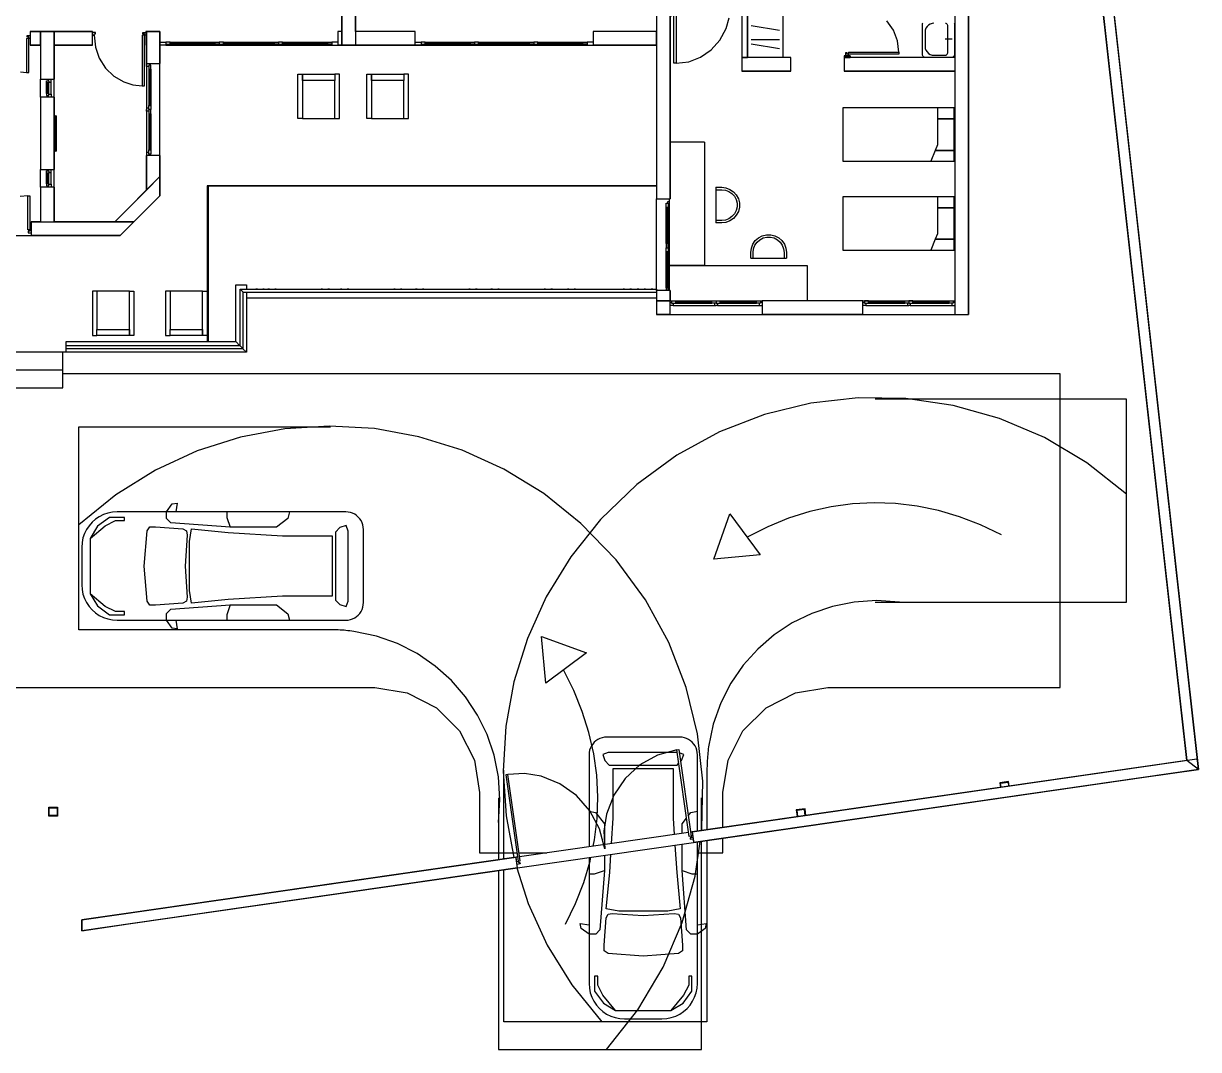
# Model space of a CAD drawing. Header units: metres. Extents: x -21 to 597, y -641 to 166.
# Drawn here: x 200.9 to 597.4, y -640.6 to -294.4 of the extents above; entities that cross this region are included whole.
import ezdxf

# ---------------------------------------------------------------- set-up
doc = ezdxf.new("R2010")
doc.units = ezdxf.units.M

msp = doc.modelspace()

# ---------------------------------------------------------------- linework, layer by layer
for p, q in [((539.94, -31.65), (597.38, -546.09)), ((593.42, -543.02), (536.69, -35.01)), ((519.73, -392.61), (519.73, -96.14)), ((308.33, -301.68), (308.33, -215.04)), ((312.93, -215.04), (312.93, -301.68)), ((443.23, -247.91), (443.23, -305.81)), ((445.23, -247.91), (445.23, -305.81)), ((414.5, -255.44), (414.5, -353.52)), ((419.1, -255.44), (419.1, -353.52)), ((445.23, -265.81), (445.23, -305.81)), ((457.23, -305.81), (457.23, -265.81)), ((420.38, -307.77), (420.38, -288.77)), ((421.07, -288.77), (421.07, -307.77)), ((515.13, -285.98), (515.13, -392.61)), ((519.73, -285.98), (519.73, -392.61)), ((437.98, -296.04), (439.02, -292.48)), ((203.12, -297.08), (206.58, -297.08)), ((203.12, -297.08), (203.12, -301.68)), ((206.58, -297.08), (206.58, -313.19)), ((206.58, -297.08), (211.18, -297.08)), ((206.58, -297.08), (206.58, -301.68)), ((211.18, -297.08), (211.18, -313.19)), ((211.18, -297.08), (224.17, -297.08)), ((211.18, -301.68), (211.18, -297.08)), ((224.17, -301.68), (224.17, -297.08)), ((225.17, -297.36), (224.17, -297.36)), ((225.17, -297.86), (225.17, -297.36)), ((241.17, -297.36), (242.17, -297.36)), ((241.17, -297.86), (241.17, -297.36)), ((242.17, -297.08), (242.33, -297.08)), ((242.17, -297.08), (242.17, -301.68)), ((242.33, -297.08), (242.33, -301.68)), ((242.33, -297.08), (246.93, -297.08)), ((242.33, -307.91), (242.33, -297.08)), ((246.93, -297.08), (246.93, -307.91)), ((306.93, -297.08), (306.93, -301.68)), ((308.33, -297.08), (306.93, -297.08)), ((308.33, -297.08), (308.33, -301.68)), ((333.07, -297.08), (312.93, -297.08)), ((312.93, -297.08), (312.93, -301.68)), ((333.07, -301.68), (333.07, -297.08)), ((393.07, -297.08), (393.07, -301.68)), ((414.5, -297.08), (393.07, -297.08)), ((414.5, -297.08), (414.5, -301.68)), ((435.88, -299.94), (437.98, -296.04)), ((446.43, -295.01), (456.03, -296.61)), ((494.41, -296.67), (492.19, -293.48)), ((495.79, -300.26), (494.41, -296.67)), ((504.16, -294.48), (504.13, -294.7)), ((504.13, -294.7), (504.13, -304.7)), ((504.23, -294.27), (504.16, -294.48)), ((505.2, -296.63), (505.12, -297.3)), ((505.12, -297.3), (505.12, -302.1)), ((505.42, -296), (505.2, -296.63)), ((505.78, -295.43), (505.42, -296)), ((506.25, -294.96), (505.78, -295.43)), ((506.82, -294.6), (506.25, -294.96)), ((507.46, -294.38), (506.82, -294.6)), ((508.12, -294.3), (507.46, -294.38)), ((512.26, -294.4), (512.05, -294.33)), ((512.45, -294.52), (512.26, -294.4)), ((512.61, -294.68), (512.45, -294.52)), ((512.72, -294.87), (512.61, -294.68)), ((512.8, -295.08), (512.72, -294.87)), ((512.82, -295.3), (512.8, -295.08)), ((512.82, -304.1), (512.82, -295.3)), ((515.11, -294.48), (515.03, -294.27)), ((515.13, -294.7), (515.11, -294.48)), ((515.13, -304.7), (515.13, -294.7)), ((201.92, -299.4), (201.92, -310.9)), ((202.62, -299.4), (201.92, -299.4)), ((202.12, -298.4), (203.12, -298.4)), ((202.12, -298.9), (202.12, -298.4)), ((202.62, -298.9), (202.12, -298.9)), ((202.62, -299.4), (202.62, -298.9)), ((202.62, -310.9), (202.62, -299.4)), ((203.12, -299.4), (202.62, -299.4)), ((224.17, -298.36), (224.67, -298.36)), ((224.67, -297.86), (225.17, -297.86)), ((224.67, -298.36), (224.67, -297.86)), ((224.67, -298.36), (225.12, -302.33)), ((240.97, -298.36), (240.97, -315.36)), ((241.67, -298.36), (240.97, -298.36)), ((241.67, -297.86), (241.17, -297.86)), ((241.67, -298.36), (241.67, -297.86)), ((241.67, -315.36), (241.67, -298.36)), ((242.17, -298.36), (241.67, -298.36)), ((246.93, -300.68), (248.93, -300.68)), ((248.93, -300.68), (248.93, -301.38)), ((250.33, -300.68), (248.93, -300.68)), ((248.93, -300.68), (248.93, -301.68)), ((250.33, -301.38), (250.33, -300.68)), ((250.33, -300.68), (265.53, -300.68)), ((250.33, -301.03), (265.53, -301.03)), ((265.53, -300.68), (266.93, -300.68)), ((265.53, -301.38), (265.53, -300.68)), ((266.93, -300.68), (266.93, -301.38)), ((268.33, -300.68), (266.93, -300.68)), ((266.93, -300.68), (266.93, -301.38)), ((266.93, -300.68), (266.93, -301.68)), ((266.93, -300.68), (266.93, -301.68)), ((268.33, -301.38), (268.33, -300.68)), ((268.33, -300.68), (285.53, -300.68)), ((268.33, -301.03), (285.53, -301.03)), ((285.53, -300.68), (286.93, -300.68)), ((285.53, -301.38), (285.53, -300.68)), ((286.93, -300.68), (286.93, -301.38)), ((288.33, -300.68), (286.93, -300.68)), ((286.93, -300.68), (286.93, -301.38)), ((286.93, -300.68), (286.93, -301.68)), ((286.93, -300.68), (286.93, -301.68)), ((288.33, -301.38), (288.33, -300.68)), ((288.33, -300.68), (303.53, -300.68)), ((288.33, -301.03), (303.53, -301.03)), ((303.53, -300.68), (304.93, -300.68)), ((303.53, -301.38), (303.53, -300.68)), ((304.93, -300.68), (304.93, -301.38)), ((304.93, -300.68), (304.93, -301.68)), ((306.93, -300.68), (304.93, -300.68)), ((333.07, -300.68), (335.07, -300.68)), ((335.07, -300.68), (335.07, -301.38)), ((336.47, -300.68), (335.07, -300.68)), ((335.07, -300.68), (335.07, -301.68)), ((336.47, -301.38), (336.47, -300.68)), ((336.47, -300.68), (351.67, -300.68)), ((336.47, -301.03), (351.67, -301.03)), ((351.67, -300.68), (353.07, -300.68)), ((351.67, -301.38), (351.67, -300.68)), ((353.07, -300.68), (353.07, -301.38)), ((354.47, -300.68), (353.07, -300.68)), ((353.07, -300.68), (353.07, -301.38)), ((353.07, -300.68), (353.07, -301.68)), ((353.07, -300.68), (353.07, -301.68)), ((354.47, -301.38), (354.47, -300.68)), ((354.47, -300.68), (371.67, -300.68)), ((354.47, -301.03), (371.67, -301.03)), ((371.67, -300.68), (373.07, -300.68)), ((371.67, -301.38), (371.67, -300.68)), ((373.07, -300.68), (373.07, -301.38)), ((374.47, -300.68), (373.07, -300.68)), ((373.07, -300.68), (373.07, -301.38)), ((373.07, -300.68), (373.07, -301.68)), ((373.07, -300.68), (373.07, -301.68)), ((374.47, -301.38), (374.47, -300.68)), ((374.47, -300.68), (389.67, -300.68)), ((374.47, -301.03), (389.67, -301.03)), ((389.67, -300.68), (391.07, -300.68)), ((389.67, -301.38), (389.67, -300.68)), ((391.07, -300.68), (391.07, -301.38)), ((391.07, -300.68), (391.07, -301.68)), ((393.07, -300.68), (391.07, -300.68)), ((432.96, -303.22), (435.88, -299.94)), ((446.43, -299.81), (456.03, -299.81)), ((446.43, -301.25), (456.03, -302.85)), ((496.26, -304.07), (495.79, -300.26)), ((514.31, -299.7), (511.91, -299.7)), ((206.58, -301.68), (203.12, -301.68)), ((224.17, -301.68), (211.18, -301.68)), ((225.12, -302.33), (226.44, -306.08)), ((242.33, -301.68), (242.17, -301.68)), ((248.93, -301.68), (246.93, -301.68)), ((248.93, -301.38), (250.33, -301.38)), ((248.93, -301.68), (266.93, -301.68)), ((250.33, -301.38), (265.53, -301.38)), ((266.93, -301.38), (265.53, -301.38)), ((266.93, -301.38), (268.33, -301.38)), ((266.93, -301.68), (286.93, -301.68)), ((268.33, -301.38), (285.53, -301.38)), ((286.93, -301.38), (285.53, -301.38)), ((286.93, -301.38), (288.33, -301.38)), ((286.93, -301.68), (304.93, -301.68)), ((288.33, -301.38), (303.53, -301.38)), ((304.93, -301.38), (303.53, -301.38)), ((304.93, -301.68), (306.93, -301.68)), ((308.33, -301.68), (306.93, -301.68)), ((312.93, -301.68), (308.33, -301.68)), ((312.93, -301.68), (414.5, -301.68)), ((312.93, -301.68), (393.07, -301.68)), ((333.07, -301.68), (312.93, -301.68)), ((335.07, -301.68), (333.07, -301.68)), ((335.07, -301.38), (336.47, -301.38)), ((335.07, -301.68), (353.07, -301.68)), ((336.47, -301.38), (351.67, -301.38)), ((353.07, -301.38), (351.67, -301.38)), ((353.07, -301.38), (354.47, -301.38)), ((353.07, -301.68), (373.07, -301.68)), ((354.47, -301.38), (371.67, -301.38)), ((373.07, -301.38), (371.67, -301.38)), ((373.07, -301.38), (374.47, -301.38)), ((373.07, -301.68), (391.07, -301.68)), ((374.47, -301.38), (389.67, -301.38)), ((391.07, -301.38), (389.67, -301.38)), ((391.07, -301.68), (393.07, -301.68)), ((414.5, -301.68), (393.07, -301.68)), ((414.5, -301.68), (414.5, -349.11)), ((429.38, -305.7), (432.96, -303.22)), ((477.83, -305.27), (477.83, -305.81)), ((477.83, -305.27), (479.83, -305.27)), ((478.26, -304.27), (478.26, -305.27)), ((478.76, -304.27), (478.26, -304.27)), ((478.76, -304.77), (478.76, -304.27)), ((479.26, -304.77), (478.76, -304.77)), ((479.26, -304.07), (496.26, -304.07)), ((479.26, -304.77), (479.26, -304.07)), ((496.26, -304.77), (479.26, -304.77)), ((479.26, -305.27), (479.26, -304.77)), ((479.83, -305.27), (479.83, -305.81)), ((496.26, -304.07), (496.26, -304.77)), ((504.13, -304.7), (504.16, -304.92)), ((504.16, -304.92), (504.23, -305.13)), ((504.23, -305.13), (504.35, -305.32)), ((505.12, -302.1), (505.2, -302.77)), ((505.2, -302.77), (505.42, -303.4)), ((505.42, -303.4), (505.78, -303.97)), ((505.78, -303.97), (506.25, -304.45)), ((506.25, -304.45), (506.82, -304.8)), ((506.82, -304.8), (507.46, -305.03)), ((507.46, -305.03), (508.12, -305.1)), ((508.12, -305.1), (511.82, -305.1)), ((511.82, -305.1), (512.05, -305.08)), ((512.05, -305.08), (512.26, -305)), ((512.26, -305), (512.45, -304.88)), ((512.45, -304.88), (512.61, -304.73)), ((512.61, -304.73), (512.72, -304.54)), ((512.72, -304.54), (512.8, -304.32)), ((512.8, -304.32), (512.82, -304.1)), ((514.91, -305.32), (515.03, -305.13)), ((515.03, -305.13), (515.11, -304.92)), ((515.11, -304.92), (515.13, -304.7)), ((226.44, -306.08), (228.57, -309.4)), ((242.33, -308.91), (242.33, -307.91)), ((242.33, -307.91), (246.93, -307.91)), ((242.33, -307.91), (242.33, -338.91)), ((243.13, -308.91), (242.33, -308.91)), ((242.33, -308.91), (242.33, -322.91)), ((243.83, -308.41), (243.13, -308.41)), ((243.13, -308.41), (243.13, -309.81)), ((243.13, -308.41), (243.13, -308.91)), ((243.33, -308.41), (243.13, -308.41)), ((243.33, -307.91), (243.33, -308.41)), ((243.83, -309.81), (243.83, -308.41)), ((246.93, -338.91), (246.93, -307.91)), ((421.07, -307.77), (420.38, -307.77)), ((421.07, -307.77), (425.35, -307.25)), ((425.35, -307.25), (429.38, -305.7)), ((443.23, -305.81), (445.23, -305.81)), ((459.83, -305.81), (443.23, -305.81)), ((443.23, -305.81), (443.23, -310.41)), ((459.83, -310.41), (459.83, -305.81)), ((477.83, -305.81), (477.83, -310.41)), ((515.13, -305.81), (477.83, -305.81)), ((477.83, -305.81), (479.83, -305.81)), ((504.35, -305.32), (504.51, -305.48)), ((504.51, -305.48), (504.7, -305.6)), ((504.7, -305.6), (504.91, -305.68)), ((504.91, -305.68), (505.13, -305.7)), ((505.13, -305.7), (514.13, -305.7)), ((514.13, -305.7), (514.36, -305.68)), ((514.36, -305.68), (514.57, -305.6)), ((514.57, -305.6), (514.76, -305.48)), ((514.76, -305.48), (514.91, -305.32)), ((515.13, -305.81), (515.13, -310.41)), ((199.84, -310.69), (201.92, -310.9)), ((201.92, -310.9), (202.62, -310.9)), ((206.58, -319.19), (206.58, -313.19)), ((206.58, -313.19), (211.18, -313.19)), ((209.18, -313.19), (209.18, -313.69)), ((210.18, -314.19), (210.18, -313.19)), ((211.18, -319.19), (211.18, -313.19)), ((228.57, -309.4), (231.38, -312.11)), ((231.38, -312.11), (234.73, -314.07)), ((243.13, -309.81), (243.83, -309.81)), ((243.13, -309.81), (243.13, -322.01)), ((243.48, -309.81), (243.48, -322.01)), ((243.83, -309.81), (243.83, -322.01)), ((293.49, -311.48), (294.99, -311.48)), ((293.49, -326.48), (293.49, -311.48)), ((294.99, -311.48), (305.99, -311.48)), ((294.99, -313.58), (294.99, -311.48)), ((294.99, -311.48), (294.99, -326.48)), ((305.99, -311.48), (305.99, -313.58)), ((307.49, -311.48), (305.99, -311.48)), ((307.49, -326.48), (307.49, -311.48)), ((316.77, -311.48), (318.27, -311.48)), ((316.77, -326.48), (316.77, -311.48)), ((318.27, -311.48), (329.27, -311.48)), ((318.27, -313.58), (318.27, -311.48)), ((318.27, -311.48), (318.27, -326.48)), ((329.27, -311.48), (329.27, -313.58)), ((330.77, -311.48), (329.27, -311.48)), ((330.77, -326.48), (330.77, -311.48)), ((459.83, -310.41), (443.23, -310.41)), ((515.13, -310.41), (477.83, -310.41)), ((208.68, -313.69), (209.38, -313.69)), ((208.68, -314.39), (208.68, -313.69)), ((209.38, -314.39), (208.68, -314.39)), ((208.68, -317.99), (208.68, -314.39)), ((209.03, -317.99), (209.03, -314.39)), ((209.18, -313.69), (209.38, -313.69)), ((209.38, -313.69), (209.38, -314.39)), ((209.38, -313.69), (209.38, -314.19)), ((209.38, -314.19), (210.18, -314.19)), ((209.38, -317.99), (209.38, -314.39)), ((210.18, -318.19), (210.18, -314.19)), ((234.73, -314.07), (237.79, -315.03)), ((237.79, -315.03), (240.97, -315.36)), ((240.97, -315.36), (241.67, -315.36)), ((305.99, -313.58), (294.99, -313.58)), ((305.99, -326.48), (305.99, -313.58)), ((329.27, -313.58), (318.27, -313.58)), ((329.27, -326.48), (329.27, -313.58)), ((211.18, -319.19), (206.58, -319.19)), ((206.58, -319.19), (206.58, -343.63)), ((208.68, -317.99), (208.68, -318.69)), ((209.38, -317.99), (208.68, -317.99)), ((208.68, -318.69), (209.38, -318.69)), ((209.18, -318.69), (209.38, -318.69)), ((209.18, -319.19), (209.18, -318.69)), ((209.38, -318.69), (209.38, -317.99)), ((209.38, -318.19), (210.18, -318.19)), ((209.38, -318.69), (209.38, -318.19)), ((210.18, -318.19), (210.18, -319.19)), ((211.18, -319.19), (211.18, -343.63)), ((242.33, -322.91), (242.33, -323.41)), ((243.13, -322.91), (242.33, -322.91)), ((242.33, -323.91), (242.33, -323.41)), ((243.13, -323.91), (242.33, -323.91)), ((242.33, -323.91), (242.33, -337.91)), ((243.13, -322.01), (243.83, -322.01)), ((243.13, -323.41), (243.13, -322.01)), ((243.13, -323.41), (243.13, -322.91)), ((243.83, -323.41), (243.13, -323.41)), ((243.13, -323.41), (243.13, -324.81)), ((243.83, -323.41), (243.13, -323.41)), ((243.13, -323.41), (243.13, -323.91)), ((243.33, -323.41), (243.13, -323.41)), ((243.33, -323.41), (243.13, -323.41)), ((243.13, -324.81), (243.83, -324.81)), ((243.13, -324.81), (243.13, -337.01)), ((243.48, -324.81), (243.48, -337.01)), ((243.83, -322.01), (243.83, -323.41)), ((243.83, -324.81), (243.83, -323.41)), ((243.83, -324.81), (243.83, -337.01)), ((477.38, -322.85), (477.38, -340.85)), ((514.98, -322.85), (477.38, -322.85)), ((509.34, -322.85), (509.34, -326.53)), ((514.98, -340.85), (514.98, -322.85)), ((211.34, -328.08), (211.64, -325.5)), ((211.34, -328.08), (211.64, -325.5)), ((211.34, -334.93), (211.34, -328.08)), ((211.34, -328.08), (211.34, -328.08)), ((211.34, -334.93), (211.34, -328.08)), ((211.64, -337.5), (211.64, -325.5)), ((211.64, -325.5), (211.64, -325.5)), ((211.64, -325.5), (211.94, -325.5)), ((211.64, -325.5), (211.94, -325.5)), ((211.94, -337.5), (211.94, -325.5)), ((211.94, -325.5), (211.94, -337.5)), ((211.94, -325.5), (211.94, -325.5)), ((294.99, -326.48), (293.49, -326.48)), ((294.99, -326.48), (305.99, -326.48)), ((305.99, -326.48), (307.49, -326.48)), ((318.27, -326.48), (316.77, -326.48)), ((318.27, -326.48), (329.27, -326.48)), ((329.27, -326.48), (330.77, -326.48)), ((509.34, -326.53), (509.34, -335.33)), ((514.98, -326.53), (509.34, -326.53)), ((509.34, -326.53), (514.98, -326.53)), ((211.64, -337.5), (211.34, -334.93)), ((211.34, -334.93), (211.64, -337.5)), ((211.34, -334.93), (211.34, -334.93)), ((243.13, -337.01), (243.83, -337.01)), ((243.13, -338.41), (243.13, -337.01)), ((243.83, -337.01), (243.83, -338.41)), ((430.73, -334.41), (419.1, -334.41)), ((430.73, -334.41), (430.73, -376.01)), ((509.34, -335.33), (508.57, -337.17)), ((211.94, -337.5), (211.64, -337.5)), ((211.64, -337.5), (211.64, -337.5)), ((211.94, -337.5), (211.64, -337.5)), ((211.94, -337.5), (211.94, -337.5)), ((242.33, -337.91), (242.33, -338.91)), ((243.13, -337.91), (242.33, -337.91)), ((246.93, -338.91), (242.33, -338.91)), ((242.33, -350.57), (242.33, -338.91)), ((243.13, -338.41), (243.13, -337.91)), ((243.83, -338.41), (243.13, -338.41)), ((243.33, -338.41), (243.13, -338.41)), ((243.33, -338.91), (243.33, -338.41)), ((246.93, -338.91), (246.93, -345.97)), ((477.38, -340.85), (514.98, -340.85)), ((508.57, -337.17), (507.05, -340.85)), ((514.98, -337.17), (508.57, -337.17)), ((508.57, -337.17), (514.98, -337.17)), ((206.58, -343.63), (211.18, -343.63)), ((206.58, -349.63), (206.58, -343.63)), ((208.68, -344.13), (209.38, -344.13)), ((208.68, -344.83), (208.68, -344.13)), ((209.38, -344.83), (208.68, -344.83)), ((208.68, -348.43), (208.68, -344.83)), ((209.03, -348.43), (209.03, -344.83)), ((209.18, -343.63), (209.18, -344.13)), ((209.18, -344.13), (209.38, -344.13)), ((209.38, -344.13), (209.38, -344.83)), ((209.38, -344.13), (209.38, -344.63)), ((209.38, -344.63), (210.18, -344.63)), ((209.38, -348.43), (209.38, -344.83)), ((210.18, -344.63), (210.18, -343.63)), ((210.18, -348.63), (210.18, -344.63)), ((211.18, -349.63), (211.18, -343.63)), ((208.68, -348.43), (208.68, -349.13)), ((209.38, -348.43), (208.68, -348.43)), ((209.38, -349.13), (209.38, -348.43)), ((209.38, -348.63), (210.18, -348.63)), ((209.38, -349.13), (209.38, -348.63)), ((210.18, -348.63), (210.18, -349.63)), ((231.65, -361.26), (246.93, -345.97)), ((246.93, -345.97), (242.33, -350.57)), ((246.93, -352.47), (246.93, -345.97)), ((246.93, -345.97), (246.93, -345.97)), ((246.93, -345.97), (246.93, -352.47)), ((202.29, -352.47), (199.77, -352.79)), ((202.29, -352.47), (202.99, -352.47)), ((202.29, -363.97), (202.29, -352.47)), ((202.99, -352.47), (202.99, -363.97)), ((211.18, -349.63), (206.58, -349.63)), ((206.58, -349.63), (206.58, -361.26)), ((208.68, -349.13), (209.38, -349.13)), ((209.18, -349.13), (209.38, -349.13)), ((209.18, -349.63), (209.18, -349.13)), ((211.18, -349.63), (211.18, -361.26)), ((233.55, -365.86), (246.93, -352.47)), ((246.93, -352.47), (238.15, -361.26)), ((246.93, -352.47), (246.93, -352.47)), ((262.8, -349.11), (262.8, -401.68)), ((414.5, -349.11), (262.8, -349.11)), ((263.32, -401.68), (263.32, -349.11)), ((263.32, -349.11), (414.5, -349.11)), ((434.49, -349.65), (436.49, -349.65)), ((434.49, -349.65), (434.49, -361.65)), ((434.49, -350.45), (436.49, -350.45)), ((436.49, -349.65), (437.92, -349.82)), ((436.49, -350.45), (437.73, -350.6)), ((437.73, -350.6), (438.9, -351.04)), ((437.92, -349.82), (439.27, -350.33)), ((438.9, -351.04), (439.93, -351.76)), ((439.27, -350.33), (440.46, -351.16)), ((439.93, -351.76), (440.76, -352.69)), ((440.46, -351.16), (441.42, -352.24)), ((440.76, -352.69), (441.35, -353.8)), ((441.42, -352.24), (442.1, -353.52)), ((477.38, -352.85), (477.38, -370.85)), ((514.98, -352.85), (477.38, -352.85)), ((509.34, -352.85), (509.34, -356.53)), ((514.98, -370.85), (514.98, -352.85)), ((414.5, -353.52), (419.1, -353.52)), ((414.5, -384.52), (414.5, -353.52)), ((417.7, -355.02), (418.4, -355.02)), ((417.7, -356.42), (417.7, -355.02)), ((418.4, -356.42), (417.7, -356.42)), ((417.7, -368.62), (417.7, -356.42)), ((418.05, -368.62), (418.05, -356.42)), ((418.73, -354.52), (418.2, -354.52)), ((418.2, -354.52), (418.2, -355.02)), ((418.2, -355.02), (418.4, -355.02)), ((418.4, -355.02), (418.4, -356.42)), ((418.4, -355.02), (418.4, -355.52)), ((418.4, -355.52), (418.73, -355.52)), ((418.4, -368.62), (418.4, -356.42)), ((418.73, -353.52), (418.73, -376.01)), ((441.35, -353.8), (441.65, -355.02)), ((441.65, -356.27), (441.35, -357.49)), ((441.65, -355.02), (441.65, -356.27)), ((442.1, -353.52), (442.44, -354.93)), ((442.44, -356.37), (442.1, -357.78)), ((442.44, -354.93), (442.44, -356.37)), ((509.34, -356.53), (509.34, -365.33)), ((514.98, -356.53), (509.34, -356.53)), ((509.34, -356.53), (514.98, -356.53)), ((437.73, -360.7), (436.49, -360.85)), ((438.9, -360.25), (437.73, -360.7)), ((439.93, -359.54), (438.9, -360.25)), ((440.46, -360.14), (439.27, -360.96)), ((440.76, -358.6), (439.93, -359.54)), ((441.42, -359.06), (440.46, -360.14)), ((441.35, -357.49), (440.76, -358.6)), ((442.1, -357.78), (441.42, -359.06)), ((202.99, -363.97), (202.29, -363.97)), ((202.49, -364.47), (202.49, -364.97)), ((202.99, -364.47), (202.49, -364.47)), ((202.99, -363.97), (202.99, -364.47)), ((203.49, -363.97), (202.99, -363.97)), ((203.49, -361.26), (238.15, -361.26)), ((203.49, -361.26), (203.49, -365.86)), ((206.58, -361.26), (211.18, -361.26)), ((238.15, -361.26), (231.65, -361.26)), ((238.15, -361.26), (233.55, -365.86)), ((436.49, -360.85), (434.49, -360.85)), ((436.49, -361.65), (434.49, -361.65)), ((437.92, -361.47), (436.49, -361.65)), ((439.27, -360.96), (437.92, -361.47)), ((179.49, -365.86), (203.49, -365.86)), ((179.49, -365.86), (203.49, -365.86)), ((202.49, -364.97), (203.49, -364.97)), ((233.55, -365.86), (203.49, -365.86)), ((417.7, -368.62), (417.7, -370.02)), ((418.4, -368.62), (417.7, -368.62)), ((418.4, -370.02), (418.4, -368.62)), ((447.01, -368.81), (447.83, -367.62)), ((447.71, -369.19), (448.43, -368.15)), ((447.83, -367.62), (448.91, -366.67)), ((448.43, -368.15), (449.37, -367.32)), ((448.91, -366.67), (450.19, -365.99)), ((449.37, -367.32), (450.48, -366.74)), ((450.19, -365.99), (451.6, -365.65)), ((450.48, -366.74), (451.69, -366.44)), ((451.6, -365.65), (453.04, -365.65)), ((451.69, -366.44), (452.95, -366.44)), ((452.95, -366.44), (454.16, -366.74)), ((453.04, -365.65), (454.45, -365.99)), ((454.16, -366.74), (455.27, -367.32)), ((454.45, -365.99), (455.73, -366.67)), ((455.27, -367.32), (456.21, -368.15)), ((455.73, -366.67), (456.81, -367.62)), ((456.21, -368.15), (456.92, -369.19)), ((456.81, -367.62), (457.63, -368.81)), ((508.57, -367.17), (507.05, -370.85)), ((509.34, -365.33), (508.57, -367.17)), ((514.98, -367.17), (508.57, -367.17)), ((508.57, -367.17), (514.98, -367.17)), ((417.7, -370.02), (418.4, -370.02)), ((417.7, -370.02), (418.4, -370.02)), ((417.7, -371.42), (417.7, -370.02)), ((418.4, -371.42), (417.7, -371.42)), ((417.7, -383.62), (417.7, -371.42)), ((418.05, -383.62), (418.05, -371.42)), ((418.2, -370.02), (418.4, -370.02)), ((418.2, -370.02), (418.4, -370.02)), ((418.4, -369.52), (418.73, -369.52)), ((418.4, -370.02), (418.4, -369.52)), ((418.4, -370.02), (418.4, -371.42)), ((418.4, -370.02), (418.4, -370.52)), ((418.4, -370.52), (418.73, -370.52)), ((418.4, -383.62), (418.4, -371.42)), ((446.32, -371.6), (446.49, -370.17)), ((446.32, -373.6), (446.32, -371.6)), ((446.49, -370.17), (447.01, -368.81)), ((447.12, -371.6), (447.27, -370.36)), ((447.12, -373.6), (447.12, -371.6)), ((447.27, -370.36), (447.71, -369.19)), ((456.92, -369.19), (457.37, -370.36)), ((457.37, -370.36), (457.52, -371.6)), ((457.52, -371.6), (457.52, -373.6)), ((457.63, -368.81), (458.14, -370.17)), ((458.14, -370.17), (458.32, -371.6)), ((458.32, -371.6), (458.32, -373.6)), ((477.38, -370.85), (514.98, -370.85)), ((418.73, -376.01), (418.73, -384.52)), ((418.73, -376.01), (465.38, -376.01)), ((430.73, -376.01), (418.73, -376.01)), ((419.1, -376.01), (419.1, -376.01)), ((419.2, -376.01), (419.2, -376.01)), ((446.32, -373.6), (458.32, -373.6)), ((465.38, -376.01), (465.38, -388.01)), ((272.48, -401.68), (272.48, -382.54)), ((272.48, -382.54), (276.08, -382.54)), ((273.95, -384.01), (414.48, -384.01)), ((274.95, -385.01), (273.95, -384.01)), ((273.95, -403.12), (273.95, -384.01)), ((273.95, -384.01), (274.95, -385.01)), ((274.05, -384.11), (274.05, -384.11)), ((276.08, -382.54), (276.08, -384.01)), ((279.3, -384), (279.3, -384.01)), ((279.8, -384), (279.3, -384)), ((279.8, -384.01), (279.8, -384)), ((281.6, -384), (281.6, -384.01)), ((282.1, -384), (281.6, -384)), ((282.1, -384.01), (282.1, -384)), ((283.36, -384), (283.36, -384.01)), ((283.86, -384), (283.36, -384)), ((283.86, -384.01), (283.86, -384)), ((285.66, -384), (285.66, -384.01)), ((286.16, -384), (285.66, -384)), ((286.16, -384.01), (286.16, -384)), ((301.31, -384), (301.31, -384.01)), ((301.81, -384), (301.31, -384)), ((301.81, -384.01), (301.81, -384)), ((303.61, -384), (303.61, -384.01)), ((304.11, -384), (303.61, -384)), ((304.11, -384.01), (304.11, -384)), ((307.83, -384), (307.83, -384.01)), ((308.33, -384), (307.83, -384)), ((308.33, -384.01), (308.33, -384)), ((310.13, -384), (310.13, -384.01)), ((310.63, -384), (310.13, -384)), ((310.63, -384.01), (310.63, -384)), ((325.79, -384), (325.79, -384.01)), ((326.29, -384), (325.79, -384)), ((326.29, -384.01), (326.29, -384)), ((328.08, -384), (328.08, -384.01)), ((328.58, -384), (328.08, -384)), ((328.58, -384.01), (328.58, -384)), ((333.19, -384), (333.19, -384.01)), ((333.69, -384), (333.19, -384)), ((333.69, -384.01), (333.69, -384)), ((335.49, -384), (335.49, -384.01)), ((335.99, -384), (335.49, -384)), ((335.99, -384.01), (335.99, -384)), ((351.14, -384), (351.14, -384.01)), ((351.64, -384), (351.14, -384)), ((351.64, -384.01), (351.64, -384)), ((353.44, -384), (353.44, -384.01)), ((353.94, -384), (353.44, -384)), ((353.94, -384.01), (353.94, -384)), ((358.63, -384), (358.63, -384.01)), ((359.13, -384), (358.63, -384)), ((359.13, -384.01), (359.13, -384)), ((360.92, -384), (360.92, -384.01)), ((361.42, -384), (360.92, -384)), ((361.42, -384.01), (361.42, -384)), ((376.58, -384), (376.58, -384.01)), ((377.08, -384), (376.58, -384)), ((377.08, -384.01), (377.08, -384)), ((378.87, -384), (378.87, -384.01)), ((379.37, -384), (378.87, -384)), ((379.37, -384.01), (379.37, -384)), ((384.4, -384), (384.4, -384.01)), ((384.9, -384), (384.4, -384)), ((384.9, -384.01), (384.9, -384)), ((386.69, -384), (386.69, -384.01)), ((387.19, -384), (386.69, -384)), ((387.19, -384.01), (387.19, -384)), ((403.22, -384), (403.22, -384.01)), ((403.72, -384), (403.22, -384)), ((403.72, -384.01), (403.72, -384)), ((405.51, -384), (405.51, -384.01)), ((406.01, -384), (405.51, -384)), ((406.01, -384.01), (406.01, -384)), ((408.01, -384), (408.01, -384.01)), ((408.51, -384), (408.01, -384)), ((408.51, -384.01), (408.51, -384)), ((410.3, -384), (410.3, -384.01)), ((410.8, -384), (410.3, -384)), ((410.8, -384.01), (410.8, -384)), ((412.69, -384), (412.69, -384.01)), ((413.19, -384), (412.69, -384)), ((413.19, -384.01), (413.19, -384)), ((414.5, -384.01), (414.48, -384.01)), ((414.48, -384.01), (414.48, -385.01)), ((419.1, -384.52), (414.5, -384.52)), ((414.5, -384.52), (414.5, -388.01)), ((417.7, -383.62), (417.7, -384.52)), ((418.4, -383.62), (417.7, -383.62)), ((418.4, -384.52), (418.4, -383.62)), ((419.1, -384.52), (419.1, -388.01)), ((224.14, -384.68), (224.14, -399.68)), ((225.64, -384.68), (224.14, -384.68)), ((225.64, -384.68), (225.64, -397.58)), ((236.64, -384.68), (225.64, -384.68)), ((236.64, -399.68), (236.64, -384.68)), ((236.64, -384.68), (238.14, -384.68)), ((238.14, -384.68), (238.14, -399.68)), ((248.82, -384.68), (248.82, -399.68)), ((250.32, -384.68), (248.82, -384.68)), ((250.32, -384.68), (250.32, -397.58)), ((261.32, -384.68), (250.32, -384.68)), ((261.32, -399.68), (261.32, -384.68)), ((261.32, -384.68), (262.82, -384.68)), ((262.82, -384.68), (262.82, -399.68)), ((274.95, -385.01), (414.48, -385.01)), ((274.95, -404.12), (274.95, -385.01)), ((276.08, -385.01), (276.08, -405.28)), ((414.5, -387.01), (276.08, -387.01)), ((305.38, -385.01), (305.38, -385.01)), ((305.38, -385.01), (306.38, -385.01)), ((306.38, -385.01), (306.38, -385.01)), ((330.26, -385.01), (330.26, -385.01)), ((330.26, -385.01), (331.26, -385.01)), ((331.26, -385.01), (331.26, -385.01)), ((355.62, -385.01), (355.62, -385.01)), ((355.62, -385.01), (356.62, -385.01)), ((356.62, -385.01), (356.62, -385.01)), ((381.05, -385.01), (381.05, -385.01)), ((381.05, -385.01), (382.05, -385.01)), ((382.05, -385.01), (382.05, -385.01)), ((414.48, -385.01), (414.48, -385.01)), ((414.48, -385.01), (414.5, -385.01)), ((414.5, -388.01), (414.5, -392.61)), ((414.5, -388.01), (414.5, -392.61)), ((419.1, -388.01), (414.5, -388.01)), ((414.5, -388.01), (419.1, -388.01)), ((419.1, -392.61), (419.1, -388.01)), ((419.1, -388.01), (450.1, -388.01)), ((419.1, -388.51), (419.6, -388.51)), ((419.6, -388.01), (419.6, -388.71)), ((419.6, -388.51), (419.6, -388.71)), ((421, -388.71), (421, -388.01)), ((421, -388.36), (433.2, -388.36)), ((433.2, -388.71), (433.2, -388.01)), ((434.6, -388.01), (434.6, -388.71)), ((434.6, -388.01), (434.6, -388.71)), ((434.6, -388.51), (434.6, -388.71)), ((434.6, -388.51), (434.6, -388.71)), ((436, -388.71), (436, -388.01)), ((436, -388.36), (448.2, -388.36)), ((448.2, -388.71), (448.2, -388.01)), ((449.6, -388.01), (449.6, -388.71)), ((449.6, -388.51), (449.6, -388.71)), ((450.1, -388.51), (449.6, -388.51)), ((484.13, -388.01), (450.1, -388.01)), ((450.1, -388.01), (450.1, -392.61)), ((484.13, -392.61), (484.13, -388.01)), ((484.13, -388.01), (515.13, -388.01)), ((484.13, -388.51), (484.63, -388.51)), ((484.63, -388.01), (484.63, -388.71)), ((486.03, -388.01), (484.63, -388.01)), ((484.63, -388.51), (484.63, -388.71)), ((486.03, -388.71), (486.03, -388.01)), ((486.03, -388.01), (498.23, -388.01)), ((486.03, -388.36), (498.23, -388.36)), ((498.23, -388.01), (499.63, -388.01)), ((498.23, -388.71), (498.23, -388.01)), ((499.63, -388.01), (499.63, -388.71)), ((501.03, -388.01), (499.63, -388.01)), ((499.63, -388.01), (499.63, -388.71)), ((499.63, -388.51), (499.63, -388.71)), ((499.63, -388.51), (499.63, -388.71)), ((501.03, -388.71), (501.03, -388.01)), ((501.03, -388.01), (513.23, -388.01)), ((501.03, -388.36), (513.23, -388.36)), ((513.23, -388.01), (514.63, -388.01)), ((513.23, -388.71), (513.23, -388.01)), ((514.63, -388.01), (514.63, -388.71)), ((514.63, -388.51), (514.63, -388.71)), ((515.13, -388.51), (514.63, -388.51)), ((420.1, -389.51), (419.1, -389.51)), ((419.6, -388.71), (421, -388.71)), ((419.6, -388.71), (420.1, -388.71)), ((420.1, -388.71), (420.1, -389.51)), ((420.1, -389.51), (434.1, -389.51)), ((421, -388.71), (433.2, -388.71)), ((434.6, -388.71), (433.2, -388.71)), ((434.1, -388.71), (434.1, -389.51)), ((434.6, -388.71), (434.1, -388.71)), ((434.1, -389.51), (434.6, -389.51)), ((434.6, -388.71), (436, -388.71)), ((434.6, -388.71), (435.1, -388.71)), ((435.1, -389.51), (434.6, -389.51)), ((435.1, -388.71), (435.1, -389.51)), ((435.1, -389.51), (449.1, -389.51)), ((436, -388.71), (448.2, -388.71)), ((449.6, -388.71), (448.2, -388.71)), ((449.1, -388.71), (449.1, -389.51)), ((449.6, -388.71), (449.1, -388.71)), ((449.1, -389.51), (450.1, -389.51)), ((485.13, -389.51), (484.13, -389.51)), ((484.63, -388.71), (486.03, -388.71)), ((484.63, -388.71), (485.13, -388.71)), ((485.13, -388.71), (485.13, -389.51)), ((485.13, -389.51), (499.13, -389.51)), ((486.03, -388.71), (498.23, -388.71)), ((499.63, -388.71), (498.23, -388.71)), ((499.13, -388.71), (499.13, -389.51)), ((499.63, -388.71), (499.13, -388.71)), ((499.13, -389.51), (499.63, -389.51)), ((499.63, -388.71), (501.03, -388.71)), ((499.63, -388.71), (500.13, -388.71)), ((500.13, -389.51), (499.63, -389.51)), ((500.13, -388.71), (500.13, -389.51)), ((500.13, -389.51), (514.13, -389.51)), ((501.03, -388.71), (513.23, -388.71)), ((514.63, -388.71), (513.23, -388.71)), ((514.13, -388.71), (514.13, -389.51)), ((514.63, -388.71), (514.13, -388.71)), ((514.13, -389.51), (515.13, -389.51)), ((419.1, -392.61), (414.5, -392.61)), ((419.1, -392.61), (519.73, -392.61)), ((419.1, -392.61), (450.1, -392.61)), ((484.13, -392.61), (450.1, -392.61)), ((484.13, -392.61), (515.13, -392.61)), ((515.13, -392.61), (519.73, -392.61)), ((224.14, -399.68), (225.64, -399.68)), ((225.64, -397.58), (236.64, -397.58)), ((225.64, -399.68), (225.64, -397.58)), ((236.64, -399.68), (225.64, -399.68)), ((236.64, -397.58), (236.64, -399.68)), ((238.14, -399.68), (236.64, -399.68)), ((248.82, -399.68), (250.32, -399.68)), ((250.32, -397.58), (261.32, -397.58)), ((250.32, -399.68), (250.32, -397.58)), ((261.32, -399.68), (250.32, -399.68)), ((261.32, -397.58), (261.32, -399.68)), ((262.82, -399.68), (261.32, -399.68)), ((215.23, -405.28), (215.23, -401.68)), ((215.23, -401.68), (272.48, -401.68)), ((215.23, -404.12), (215.23, -403.12)), ((273.95, -403.12), (215.23, -403.12)), ((274.95, -404.12), (215.23, -404.12)), ((273.93, -403.12), (272.48, -401.68)), ((272.48, -401.68), (273.93, -403.12)), ((272.48, -401.68), (272.48, -401.68)), ((273.95, -403.12), (274.95, -404.12)), ((274.95, -404.12), (273.95, -403.12)), ((274.85, -404.02), (274.85, -404.02)), ((276.08, -405.28), (274.93, -404.12)), ((274.93, -404.12), (276.08, -405.28)), ((215.23, -405.28), (50.08, -405.28)), ((214.17, -411.28), (214.17, -405.28)), ((276.08, -405.28), (215.23, -405.28)), ((168.17, -411.28), (214.17, -411.28)), ((214.17, -417.28), (214.17, -411.28)), ((550.74, -412.61), (214.17, -412.61)), ((550.74, -518.49), (550.74, -412.61)), ((168.17, -417.28), (214.17, -417.28)), ((466.6, -422.5), (450.93, -426.33)), ((482.58, -420.71), (466.6, -422.5)), ((498.66, -420.95), (482.58, -420.71)), ((573.14, -421.1), (488.23, -421.1)), ((514.63, -423.25), (498.66, -420.95)), ((530.27, -427.61), (514.63, -423.25)), ((573.14, -489.65), (573.14, -421.1)), ((450.93, -426.33), (435.79, -432.19)), ((545.38, -434.05), (530.27, -427.61)), ((219.5, -430.42), (304.42, -430.42)), ((219.5, -498.97), (219.5, -430.42)), ((289.04, -431.18), (274.1, -433.98)), ((304.15, -430.22), (289.04, -431.18)), ((319.28, -431.09), (304.15, -430.22)), ((334.24, -433.8), (319.28, -431.09)), ((435.79, -432.19), (421.37, -440.05)), ((274.1, -433.98), (259.5, -438.61)), ((348.86, -438.36), (334.24, -433.8)), ((559.74, -442.57), (545.38, -434.05)), ((259.5, -438.61), (245.42, -445.08)), ((362.97, -444.74), (348.86, -438.36)), ((421.37, -440.05), (407.9, -449.92)), ((573.14, -453.18), (559.74, -442.57)), ((245.42, -445.08), (232.03, -453.39)), ((376.41, -452.97), (362.97, -444.74)), ((407.9, -449.92), (395.59, -461.78)), ((232.03, -453.39), (219.5, -463.53)), ((389, -463.04), (376.41, -452.97)), ((229.32, -459.59), (227.84, -460.11)), ((230.88, -459.27), (229.32, -459.59)), ((232.51, -459.16), (230.88, -459.27)), ((309.6, -459.16), (232.51, -459.16)), ((249.1, -459.16), (251.03, -456.51)), ((249.1, -461.42), (249.1, -459.16)), ((251.03, -456.51), (252.71, -456.21)), ((252.71, -456.21), (252.27, -459.16)), ((269.5, -459.16), (269.5, -461.03)), ((290.65, -459.16), (290.13, -461.38)), ((310.42, -459.22), (309.6, -459.16)), ((311.2, -459.38), (310.42, -459.22)), ((311.94, -459.63), (311.2, -459.38)), ((312.63, -459.98), (311.94, -459.63)), ((433.83, -475.12), (439.27, -459.88)), ((439.27, -459.88), (449.46, -473.63)), ((466.18, -459.09), (459.06, -461.34)), ((473.38, -457.46), (466.18, -459.09)), ((480.61, -456.46), (473.38, -457.46)), ((487.88, -456.08), (480.61, -456.46)), ((495.15, -456.33), (487.88, -456.08)), ((502.4, -457.21), (495.15, -456.33)), ((509.62, -458.71), (502.4, -457.21)), ((516.78, -460.84), (509.62, -458.71)), ((223.01, -463.83), (222.15, -465.11)), ((224.02, -462.68), (223.01, -463.83)), ((223.39, -468.11), (228.46, -463.84)), ((225.18, -461.66), (224.02, -462.68)), ((226.45, -460.8), (225.18, -461.66)), ((229.92, -461.02), (225.83, -464.02)), ((227.84, -460.11), (226.45, -460.8)), ((228.46, -463.84), (231.89, -462.1)), ((234.98, -461.02), (229.92, -461.02)), ((231.89, -462.1), (234.98, -462.1)), ((234.98, -462.1), (234.98, -461.02)), ((250.54, -462.86), (249.1, -461.42)), ((270.59, -464.34), (250.54, -462.86)), ((269.5, -461.03), (270.59, -464.34)), ((290.13, -461.38), (286.29, -464.34)), ((309.79, -463.77), (307.66, -464.49)), ((310.42, -465.65), (309.79, -463.77)), ((313.27, -460.41), (312.63, -459.98)), ((313.85, -460.92), (313.27, -460.41)), ((314.35, -461.5), (313.85, -460.92)), ((314.78, -462.13), (314.35, -461.5)), ((315.13, -462.83), (314.78, -462.13)), ((315.39, -463.57), (315.13, -462.83)), ((315.55, -464.35), (315.39, -463.57)), ((395.59, -461.78), (385.52, -474.37)), ((400.86, -475.35), (389, -463.04)), ((459.06, -461.34), (452.02, -464.22)), ((523.87, -463.59), (516.78, -460.84)), ((530.87, -466.97), (523.87, -463.59)), ((221.45, -466.49), (220.94, -467.97)), ((222.15, -465.11), (221.45, -466.49)), ((225.83, -464.02), (223.39, -468.11)), ((241.64, -477.45), (242.63, -465.58)), ((242.63, -465.58), (243.47, -464.24)), ((243.47, -464.24), (245.42, -464.24)), ((245.42, -464.24), (254.65, -464.91)), ((254.65, -464.91), (255.88, -465.57)), ((256.1, -466.99), (255.4, -477.45)), ((255.88, -465.57), (256.1, -466.99)), ((256.91, -469.2), (257.59, -464.94)), ((257.59, -464.94), (269.93, -466.17)), ((269.93, -466.17), (288.27, -467.31)), ((286.29, -464.34), (270.59, -464.34)), ((288.27, -467.31), (305.05, -467.31)), ((305.05, -467.31), (305.05, -487.59)), ((307.66, -464.49), (306.17, -465.98)), ((306.17, -465.98), (306.17, -488.92)), ((310.42, -489.26), (310.42, -465.65)), ((315.6, -465.16), (315.55, -464.35)), ((315.6, -489.75), (315.6, -465.16)), ((452.02, -464.22), (445.08, -467.72)), ((220.62, -469.53), (220.51, -471.16)), ((220.51, -471.16), (220.51, -483.75)), ((220.94, -467.97), (220.62, -469.53)), ((223.39, -468.11), (223.39, -486.8)), ((256.91, -485.71), (256.91, -469.2)), ((385.52, -474.37), (377.29, -487.8)), ((410.72, -488.82), (400.86, -475.35)), ((449.46, -473.63), (433.83, -475.12)), ((242.63, -489.33), (241.64, -477.45)), ((255.4, -477.45), (256.1, -487.92)), ((220.51, -483.75), (220.62, -485.37)), ((220.62, -485.37), (220.94, -486.94)), ((220.94, -486.94), (221.45, -488.42)), ((228.46, -491.07), (223.39, -486.8)), ((223.39, -486.8), (225.83, -490.88)), ((257.59, -489.97), (256.91, -485.71)), ((288.27, -487.59), (269.93, -488.74)), ((305.05, -487.59), (288.27, -487.59)), ((221.45, -488.42), (222.15, -489.8)), ((222.15, -489.8), (223.01, -491.08)), ((223.01, -491.08), (224.02, -492.23)), ((225.83, -490.88), (229.92, -493.88)), ((231.89, -492.81), (228.46, -491.07)), ((243.47, -490.67), (242.63, -489.33)), ((245.42, -490.67), (243.47, -490.67)), ((254.65, -490), (245.42, -490.67)), ((250.54, -492.05), (270.59, -490.57)), ((255.88, -489.33), (254.65, -490)), ((256.1, -487.92), (255.88, -489.33)), ((269.93, -488.74), (257.59, -489.97)), ((270.59, -490.57), (269.5, -493.88)), ((270.59, -490.57), (286.29, -490.57)), ((286.29, -490.57), (290.13, -493.53)), ((306.17, -488.92), (307.66, -490.42)), ((307.66, -490.42), (309.79, -491.14)), ((309.79, -491.14), (310.42, -489.26)), ((315.13, -492.08), (315.39, -491.34)), ((315.39, -491.34), (315.55, -490.56)), ((315.55, -490.56), (315.6, -489.75)), ((377.29, -487.8), (370.9, -501.92)), ((418.59, -503.24), (410.72, -488.82)), ((473.84, -491.05), (466.85, -493.43)), ((481.16, -489.59), (473.84, -491.05)), ((488.74, -489.1), (481.16, -489.59)), ((488.23, -489.65), (573.14, -489.65)), ((496.49, -489.65), (488.74, -489.1)), ((224.02, -492.23), (225.18, -493.25)), ((225.18, -493.25), (226.45, -494.11)), ((226.45, -494.11), (227.84, -494.8)), ((227.84, -494.8), (229.32, -495.32)), ((229.32, -495.32), (230.88, -495.64)), ((229.92, -493.88), (234.98, -493.88)), ((234.98, -492.81), (231.89, -492.81)), ((234.98, -493.88), (234.98, -492.81)), ((249.1, -493.49), (250.54, -492.05)), ((249.1, -495.75), (249.1, -493.49)), ((269.5, -493.88), (269.5, -495.75)), ((290.13, -493.53), (290.65, -495.75)), ((310.42, -495.69), (311.2, -495.53)), ((311.2, -495.53), (311.94, -495.27)), ((311.94, -495.27), (312.63, -494.93)), ((312.63, -494.93), (313.27, -494.5)), ((313.27, -494.5), (313.85, -493.99)), ((313.85, -493.99), (314.35, -493.41)), ((314.35, -493.41), (314.78, -492.77)), ((314.78, -492.77), (315.13, -492.08)), ((466.85, -493.43), (460.27, -496.66)), ((304.42, -498.97), (219.5, -498.97)), ((230.88, -495.64), (232.51, -495.75)), ((232.51, -495.75), (309.6, -495.75)), ((251.03, -498.39), (249.1, -495.75)), ((252.71, -498.69), (251.03, -498.39)), ((252.27, -495.75), (252.71, -498.69)), ((305.11, -498.97), (304.42, -498.97)), ((305.78, -498.98), (305.11, -498.97)), ((306.45, -499), (305.78, -498.98)), ((307.1, -499.02), (306.45, -499)), ((307.75, -499.05), (307.1, -499.02)), ((308.39, -499.09), (307.75, -499.05)), ((309.04, -499.14), (308.39, -499.09)), ((309.68, -499.2), (309.04, -499.14)), ((309.6, -495.75), (310.42, -495.69)), ((310.33, -499.26), (309.68, -499.2)), ((310.99, -499.33), (310.33, -499.26)), ((311.66, -499.42), (310.99, -499.33)), ((312.35, -499.51), (311.66, -499.42)), ((319.96, -501.09), (312.35, -499.51)), ((460.27, -496.66), (454.17, -500.69)), ((327.12, -503.61), (319.96, -501.09)), ((370.9, -501.92), (366.35, -516.54)), ((375.65, -501.28), (390.89, -506.72)), ((377.14, -516.92), (375.65, -501.28)), ((424.44, -518.38), (418.59, -503.24)), ((454.17, -500.69), (448.63, -505.47)), ((333.77, -507), (327.12, -503.61)), ((339.85, -511.19), (333.77, -507)), ((390.89, -506.72), (377.14, -516.92)), ((448.63, -505.47), (443.74, -510.92)), ((345.31, -516.09), (339.85, -511.19)), ((443.74, -510.92), (439.55, -517.01)), ((386.55, -519.47), (383.05, -512.53)), ((168.17, -518.49), (319.39, -518.49)), ((319.39, -518.49), (330.33, -520.22)), ((350.08, -521.62), (345.31, -516.09)), ((366.35, -516.54), (363.64, -531.5)), ((428.27, -534.05), (424.44, -518.38)), ((439.55, -517.01), (436.16, -523.66)), ((461.37, -520.22), (472.3, -518.49)), ((472.3, -518.49), (550.74, -518.49)), ((330.33, -520.22), (340.2, -525.25)), ((354.12, -527.72), (350.08, -521.62)), ((389.43, -526.51), (386.55, -519.47)), ((451.5, -525.25), (461.37, -520.22)), ((340.2, -525.25), (348.03, -533.08)), ((391.68, -533.63), (389.43, -526.51)), ((436.16, -523.66), (433.63, -530.82)), ((443.67, -533.08), (451.5, -525.25)), ((357.35, -534.3), (354.12, -527.72)), ((433.63, -530.82), (432.06, -538.43)), ((348.03, -533.08), (353.05, -542.94)), ((359.73, -541.29), (357.35, -534.3)), ((363.64, -531.5), (362.76, -546.62)), ((393.31, -540.83), (391.68, -533.63)), ((396.9, -535.23), (396.12, -535.39)), ((397.71, -535.17), (396.9, -535.23)), ((422.29, -535.17), (397.71, -535.17)), ((423.11, -535.23), (422.29, -535.17)), ((423.89, -535.39), (423.11, -535.23)), ((430.07, -550.04), (428.27, -534.05)), ((438.64, -542.94), (443.67, -533.08)), ((392.18, -538.84), (391.93, -539.58)), ((392.53, -538.14), (392.18, -538.84)), ((392.96, -537.51), (392.53, -538.14)), ((393.47, -536.93), (392.96, -537.51)), ((394.04, -536.42), (393.47, -536.93)), ((394.68, -535.99), (394.04, -536.42)), ((395.38, -535.64), (394.68, -535.99)), ((396.12, -535.39), (395.38, -535.64)), ((424.63, -535.64), (423.89, -535.39)), ((425.32, -535.99), (424.63, -535.64)), ((425.96, -536.42), (425.32, -535.99)), ((426.54, -536.93), (425.96, -536.42)), ((427.04, -537.51), (426.54, -536.93)), ((427.48, -538.14), (427.04, -537.51)), ((427.82, -538.84), (427.48, -538.14)), ((428.08, -539.58), (427.82, -538.84)), ((431.96, -539.11), (431.88, -539.78)), ((432.06, -538.43), (431.96, -539.11)), ((353.05, -542.94), (354.79, -553.88)), ((361.19, -548.62), (359.73, -541.29)), ((391.76, -540.36), (391.71, -541.17)), ((391.71, -541.17), (391.71, -572.16)), ((391.93, -539.58), (391.76, -540.36)), ((394.31, -548.07), (393.31, -540.83)), ((398.19, -540.35), (396.32, -540.99)), ((396.32, -540.99), (397.04, -543.11)), ((397.04, -543.11), (398.53, -544.61)), ((421.42, -540.35), (398.19, -540.35)), ((414.8, -541.27), (408.88, -544.52)), ((421.3, -539.51), (414.8, -541.27)), ((421.3, -539.51), (421.99, -539.41)), ((425.51, -568.71), (421.3, -539.51)), ((421.99, -539.41), (426.21, -568.61)), ((423.69, -540.99), (422.14, -540.46)), ((422.58, -543.5), (422.97, -543.11)), ((422.97, -543.11), (423.69, -540.99)), ((426.5, -567.13), (596.87, -542.52)), ((428.24, -540.36), (428.08, -539.58)), ((428.29, -541.17), (428.24, -540.36)), ((428.29, -566.88), (428.29, -541.17)), ((431.6, -543.03), (431.57, -543.67)), ((431.64, -542.38), (431.6, -543.03)), ((431.69, -541.74), (431.64, -542.38)), ((431.75, -541.09), (431.69, -541.74)), ((431.81, -540.44), (431.75, -541.09)), ((431.88, -539.78), (431.81, -540.44)), ((436.91, -553.88), (438.64, -542.94)), ((597.38, -546.09), (593.42, -543.02)), ((596.87, -542.52), (597.38, -546.09)), ((362.76, -546.62), (363.73, -561.74)), ((362.97, -576.31), (362.97, -546.36)), ((398.53, -544.61), (421.47, -544.61)), ((399.86, -545.72), (420.14, -545.72)), ((399.86, -562.5), (399.86, -545.72)), ((408.88, -544.52), (403.87, -549.1)), ((420.14, -545.72), (420.14, -562.5)), ((421.47, -544.61), (421.96, -544.12)), ((597.38, -546.09), (427.01, -570.7)), ((431.53, -544.99), (431.52, -545.67)), ((431.52, -545.67), (431.52, -546.36)), ((431.52, -546.36), (431.52, -566.41)), ((431.55, -544.33), (431.53, -544.99)), ((431.57, -543.67), (431.55, -544.33)), ((361.67, -556.19), (361.19, -548.62)), ((364.29, -547.75), (363.6, -547.85)), ((363.6, -547.85), (367.81, -577.05)), ((369.93, -547.51), (364.29, -547.75)), ((368.51, -576.95), (364.29, -547.75)), ((375.52, -548.4), (369.93, -547.51)), ((381.85, -550.9), (375.52, -548.4)), ((387.44, -554.85), (381.85, -550.9)), ((394.69, -555.33), (394.31, -548.07)), ((403.87, -549.1), (400.05, -554.75)), ((429.82, -566.12), (430.07, -550.04)), ((533.32, -550.18), (530.34, -550.58)), ((530.34, -550.58), (530.55, -552.11)), ((530.57, -550.75), (533.15, -550.41)), ((530.75, -552.08), (530.57, -550.75)), ((533.15, -550.41), (533.32, -551.71)), ((533.52, -551.68), (533.32, -550.18)), ((354.79, -553.88), (354.79, -574.22)), ((391.99, -560.02), (387.44, -554.85)), ((400.05, -554.75), (397.61, -561.16)), ((436.91, -565.63), (436.91, -553.88)), ((209.39, -558.82), (212.39, -558.82)), ((209.39, -561.82), (209.39, -558.82)), ((209.59, -559.02), (212.19, -559.02)), ((209.59, -561.62), (209.59, -559.02)), ((212.19, -559.02), (212.19, -561.62)), ((212.39, -558.82), (212.39, -561.82)), ((361.13, -555.68), (361.13, -576.58)), ((361.13, -563.94), (361.67, -556.19)), ((394.44, -562.6), (394.69, -555.33)), ((429.68, -566.68), (429.68, -555.68)), ((212.39, -561.82), (209.39, -561.82)), ((212.19, -561.62), (209.59, -561.62)), ((363.73, -561.74), (366.37, -575.82)), ((391.71, -560.12), (393.92, -560.65)), ((395.24, -566.13), (391.99, -560.02)), ((393.56, -569.85), (394.44, -562.6)), ((393.92, -560.65), (396.89, -564.48)), ((397.61, -561.16), (396.74, -566.96)), ((399.33, -571.06), (399.86, -562.5)), ((420.14, -562.5), (420.49, -568)), ((423.12, -564.48), (424.62, -562.53)), ((425.22, -561.76), (426.08, -560.65)), ((426.08, -560.65), (428.29, -560.12)), ((464.6, -559.38), (461.62, -559.77)), ((461.62, -559.77), (461.92, -562.02)), ((464.43, -559.6), (461.85, -559.95)), ((461.85, -559.95), (462.12, -561.99)), ((464.69, -561.62), (464.43, -559.6)), ((464.89, -561.59), (464.6, -559.38)), ((397.01, -572.83), (395.24, -566.13)), ((396.74, -566.96), (397.01, -572.83)), ((396.89, -564.48), (396.89, -571.41)), ((423.12, -567.62), (423.12, -564.48)), ((429.74, -566.67), (429.82, -566.12)), ((367.63, -579.28), (427.01, -570.7)), ((425.31, -567.31), (368.3, -575.54)), ((393.13, -571.96), (393.56, -569.85)), ((426.21, -568.61), (425.51, -568.71)), ((426.28, -569.11), (425.79, -569.18)), ((425.79, -569.18), (425.86, -569.67)), ((425.86, -569.67), (426.85, -569.53)), ((426.5, -567.13), (426, -567.21)), ((426.7, -568.54), (426.21, -568.61)), ((426.21, -568.61), (426.28, -569.11)), ((426.5, -567.13), (427.01, -570.7)), ((427.52, -582.08), (429.21, -570.38)), ((428.29, -618.27), (428.29, -570.51)), ((429.68, -640.59), (429.68, -570.31)), ((431.52, -570.05), (431.52, -631.27)), ((436.91, -574.22), (436.91, -569.27)), ((354.79, -574.22), (367.41, -574.22)), ((368.11, -574.22), (377.47, -574.22)), ((398.72, -580.84), (399.1, -574.73)), ((420.71, -571.61), (421.29, -580.84)), ((423.12, -580.18), (423.12, -571.26)), ((428.29, -574.22), (436.91, -574.22)), ((220.52, -596.89), (367.12, -575.71)), ((367.61, -575.64), (367.12, -575.71)), ((367.63, -579.28), (367.12, -575.71)), ((367.32, -577.12), (367.81, -577.05)), ((368.45, -577.96), (367.46, -578.11)), ((367.81, -577.05), (368.51, -576.95)), ((367.81, -577.05), (367.89, -577.54)), ((367.89, -577.54), (368.38, -577.47)), ((368.38, -577.47), (368.45, -577.96)), ((389.94, -584.24), (392.06, -577.07)), ((391.71, -575.8), (391.71, -618.27)), ((392.06, -577.07), (392.35, -575.71)), ((396.89, -575.05), (396.89, -580.18)), ((367.63, -579.28), (220.52, -600.53)), ((361.13, -580.22), (361.13, -640.59)), ((362.97, -631.27), (362.97, -579.95)), ((367.36, -579.31), (371.16, -591.27)), ((391.71, -581.27), (393.58, -581.27)), ((393.58, -581.27), (396.89, -580.18)), ((396.89, -580.18), (395.41, -600.24)), ((397.49, -593.18), (398.72, -580.84)), ((421.29, -580.84), (422.52, -593.18)), ((423.12, -580.18), (426.43, -581.27)), ((424.6, -600.24), (423.12, -580.18)), ((423.16, -597.73), (427.52, -582.08)), ((426.43, -581.27), (428.29, -581.27)), ((387.18, -591.33), (389.94, -584.24)), ((371.16, -591.27), (377.63, -605.35)), ((383.8, -598.32), (387.18, -591.33)), ((401.75, -593.87), (397.49, -593.18)), ((398.12, -594.89), (399.54, -594.67)), ((399.54, -594.67), (410, -595.38)), ((418.26, -593.87), (401.75, -593.87)), ((410, -595.38), (420.46, -594.67)), ((422.52, -593.18), (418.26, -593.87)), ((420.46, -594.67), (421.88, -594.89)), ((220.52, -600.53), (220.52, -596.89)), ((388.76, -598.07), (391.71, -598.51)), ((389.06, -599.74), (388.76, -598.07)), ((396.79, -605.35), (397.46, -596.13)), ((397.46, -596.13), (398.12, -594.89)), ((416.73, -612.83), (423.16, -597.73)), ((421.88, -594.89), (422.55, -596.13)), ((422.55, -596.13), (423.21, -605.35)), ((428.29, -598.51), (431.24, -598.07)), ((431.24, -598.07), (430.94, -599.74)), ((391.71, -601.68), (389.06, -599.74)), ((393.97, -601.68), (391.71, -601.68)), ((395.41, -600.24), (393.97, -601.68)), ((426.04, -601.68), (424.6, -600.24)), ((428.29, -601.68), (426.04, -601.68)), ((430.94, -599.74), (428.29, -601.68)), ((377.63, -605.35), (385.94, -618.74)), ((396.79, -607.3), (396.79, -605.35)), ((423.21, -605.35), (423.21, -607.3)), ((398.13, -608.15), (396.79, -607.3)), ((410, -609.14), (398.13, -608.15)), ((421.88, -608.15), (410, -609.14)), ((423.21, -607.3), (421.88, -608.15)), ((408.21, -627.19), (416.73, -612.83)), ((391.71, -618.27), (391.82, -619.89)), ((393.57, -615.79), (393.57, -620.86)), ((394.65, -615.79), (393.57, -615.79)), ((394.65, -618.89), (394.65, -615.79)), ((425.35, -615.79), (425.35, -618.89)), ((426.43, -615.79), (425.35, -615.79)), ((426.43, -620.86), (426.43, -615.79)), ((428.19, -619.89), (428.29, -618.27)), ((385.94, -618.74), (396.08, -631.27)), ((391.82, -619.89), (392.14, -621.46)), ((392.14, -621.46), (392.65, -622.94)), ((393.57, -620.86), (396.57, -624.94)), ((396.39, -622.31), (394.65, -618.89)), ((400.65, -627.38), (396.39, -622.31)), ((423.62, -622.31), (419.35, -627.38)), ((423.43, -624.94), (426.43, -620.86)), ((425.35, -618.89), (423.62, -622.31)), ((427.35, -622.94), (427.87, -621.46)), ((427.87, -621.46), (428.19, -619.89)), ((392.65, -622.94), (393.35, -624.32)), ((393.35, -624.32), (394.21, -625.6)), ((394.21, -625.6), (395.23, -626.75)), ((396.57, -624.94), (400.65, -627.38)), ((419.35, -627.38), (423.43, -624.94)), ((424.78, -626.75), (425.79, -625.6)), ((425.79, -625.6), (426.66, -624.32)), ((426.66, -624.32), (427.35, -622.94)), ((395.23, -626.75), (396.38, -627.76)), ((396.38, -627.76), (397.65, -628.63)), ((397.6, -640.59), (408.21, -627.19)), ((397.65, -628.63), (399.04, -629.32)), ((399.04, -629.32), (400.52, -629.84)), ((400.52, -629.84), (402.08, -630.16)), ((400.65, -627.38), (419.35, -627.38)), ((402.08, -630.16), (403.71, -630.27)), ((403.71, -630.27), (416.29, -630.27)), ((416.29, -630.27), (417.92, -630.16)), ((417.92, -630.16), (419.48, -629.84)), ((419.48, -629.84), (420.96, -629.32)), ((420.96, -629.32), (422.35, -628.63)), ((422.35, -628.63), (423.63, -627.76)), ((423.63, -627.76), (424.78, -626.75)), ((431.52, -631.27), (362.97, -631.27)), ((361.13, -640.59), (429.68, -640.59))]:
    msp.add_line(p, q)
for points in [[(539.94, -31.65), (539.94, -31.65), (539.94, -31.65), (539.94, -31.65), (503.8, -28.86), (187.09, -4.47), (183.94, -7.47), (183.58, -7.81), (500.52, -32.22), (536.69, -35.01), (536.69, -35.01), (587.61, -490.99), (593.42, -543.02), (578.56, -545.17), (426.5, -567.13), (426.96, -570.31), (427.01, -570.7), (579.07, -548.73), (597.38, -546.09), (597.38, -546.09), (597.38, -546.09), (545.82, -84.34), (539.94, -31.65)], [(414.5, -325.93), (414.5, -353.52), (415.79, -353.52), (419.1, -353.52), (419.1, -325.93), (419.1, -291.76), (419.36, -291.76), (419.58, -291.76), (419.58, -289.2), (419.58, -287.16), (419.36, -287.16), (419.1, -287.16), (419.1, -255.44), (417.81, -255.44), (414.5, -255.44)], [(477.83, -305.27), (477.83, -305.51), (477.83, -305.81), (477.83, -305.81), (477.83, -308.71), (477.83, -310.41), (491.63, -310.41), (515.13, -310.41), (515.13, -392.61), (516.92, -392.61), (519.73, -392.61), (519.73, -294.81), (519.73, -285.98), (515.72, -285.98), (515.13, -285.98), (515.13, -294.81), (515.13, -305.81), (491.63, -305.81), (479.83, -305.81), (479.83, -305.51), (479.83, -305.27), (478.94, -305.27)], [(206.58, -301.68), (206.58, -299.83), (206.58, -297.08), (204.66, -297.08), (203.12, -297.08), (203.12, -299.63), (203.12, -301.68), (204.66, -301.68)], [(206.58, -297.08), (206.58, -306.02), (206.58, -313.19), (209.03, -313.19), (211.18, -313.19), (211.18, -306.02), (211.18, -301.68), (218.39, -301.68), (224.17, -301.68), (224.17, -299.13), (224.17, -297.08), (218.39, -297.08), (211.18, -297.08), (211.18, -297.08), (208.43, -297.08)], [(242.33, -301.68), (242.33, -299.83), (242.33, -297.08), (242.24, -297.08), (242.17, -297.08), (242.17, -299.63), (242.17, -301.68), (242.24, -301.68)], [(245.15, -297.08), (242.33, -297.08), (242.33, -303.09), (242.33, -307.91), (243.63, -307.91), (246.93, -307.91), (246.93, -303.09), (246.93, -297.08)], [(414.5, -301.68), (414.5, -298.87), (414.5, -297.08), (402.61, -297.08), (393.07, -297.08), (393.07, -299.63), (393.07, -301.68), (402.61, -301.68)], [(208.73, -319.19), (206.58, -319.19), (206.58, -332.21), (206.58, -343.63), (209.03, -343.63), (211.18, -343.63), (211.18, -332.21), (211.18, -319.19)], [(211.34, -334.93), (211.56, -336.81), (211.64, -337.5), (211.87, -337.5), (211.94, -337.5), (211.94, -334.67), (211.94, -325.5), (211.71, -325.5), (211.64, -325.5), (211.56, -326.2), (211.34, -328.08), (211.34, -329.07)], [(246.93, -342.05), (246.93, -338.91), (245.64, -338.91), (242.33, -338.91), (242.33, -344.1), (242.33, -350.57), (244.12, -348.78), (246.93, -345.97), (246.93, -345.97)], [(211.18, -349.63), (208.73, -349.63), (206.58, -349.63), (206.58, -354.8), (206.58, -361.26), (203.49, -361.26), (203.49, -363.81), (203.49, -365.86), (216.87, -365.86), (233.55, -365.86), (235.34, -364.07), (238.15, -361.26), (238.15, -361.26), (241.56, -357.84), (246.93, -352.47), (246.93, -349.95), (246.93, -345.97), (240.99, -351.91), (231.65, -361.26), (218.91, -361.26), (211.18, -361.26), (211.18, -354.8)], [(414.5, -388.01), (414.5, -389.8), (414.5, -392.61), (417.05, -392.61), (419.1, -392.61), (419.1, -391.32), (419.1, -388.01), (419.1, -386.07), (419.1, -384.52), (417.81, -384.52), (414.5, -384.52), (414.5, -386.07)], [(484.13, -388.01), (459.67, -388.01), (450.1, -388.01), (450.1, -389.31), (450.1, -392.61), (459.67, -392.61), (484.13, -392.61), (484.13, -391.32)], [(220.52, -600.53), (236.33, -598.24), (367.63, -579.28), (367.17, -576.1), (367.12, -575.71), (236.28, -594.61), (220.52, -596.89), (220.52, -600.15)]]:
    msp.add_lwpolyline(points, close=True)
for points in [[(308.33, -249.87), (308.33, -297.08), (307.56, -297.08), (306.93, -297.08), (306.93, -299.63), (306.93, -301.68), (307.56, -301.68), (308.33, -301.68), (310.18, -301.68), (312.93, -301.68), (324.11, -301.68), (333.07, -301.68), (333.07, -299.13), (333.07, -297.08), (324.11, -297.08), (312.93, -297.08), (312.93, -266.86)], [(443.23, -291.76), (443.23, -305.81), (443.23, -307.66), (443.23, -310.41), (453.69, -310.41), (459.83, -310.41), (459.83, -307.51), (459.83, -305.81), (453.69, -305.81), (445.23, -305.81), (445.23, -273.67)]]:
    msp.add_lwpolyline(points)

doc.saveas('drawing.dxf')
